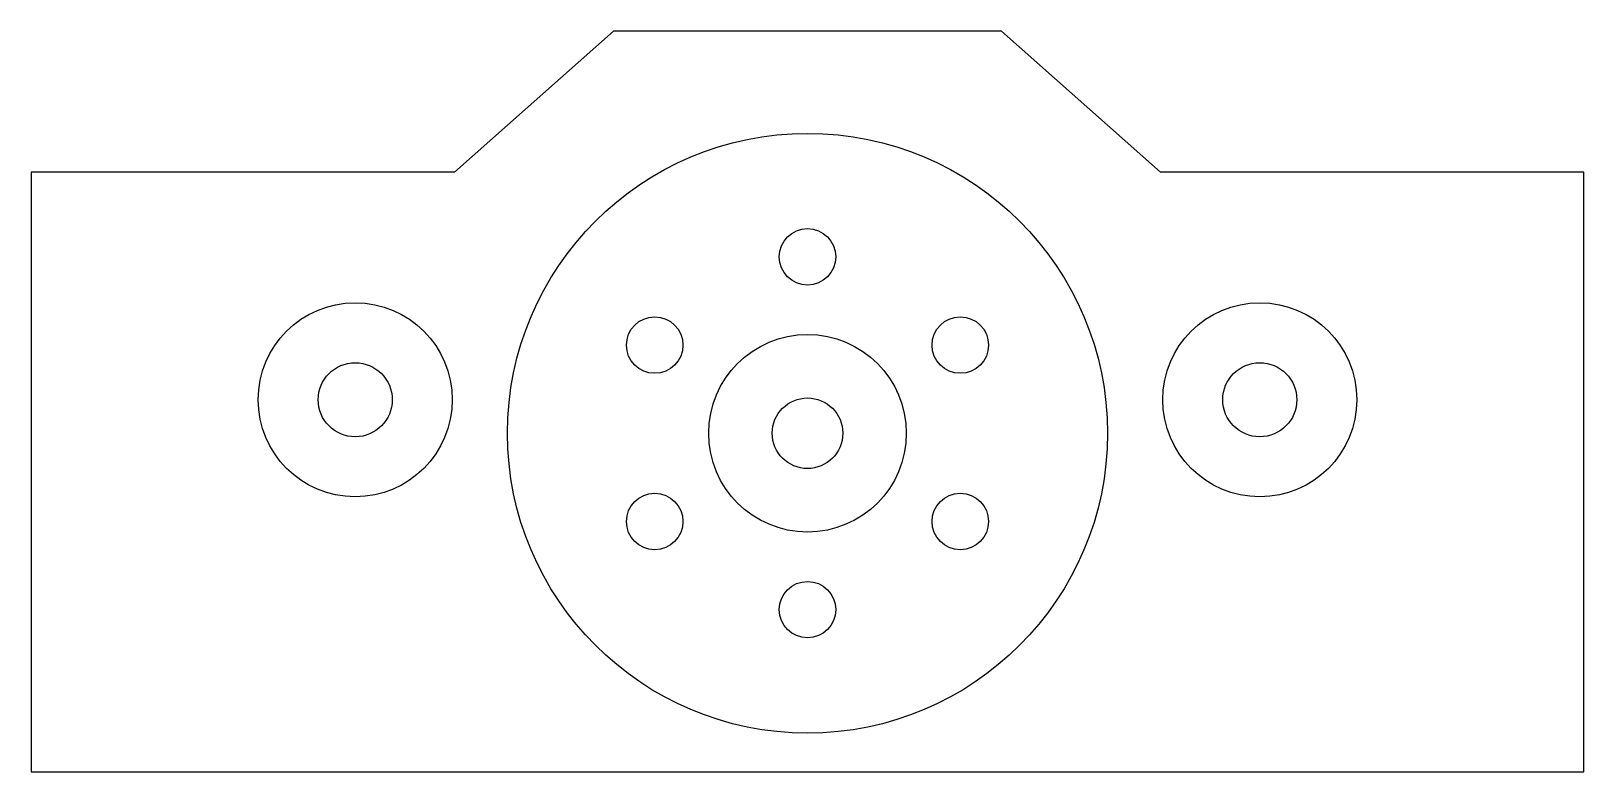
# Model space of a CAD drawing. Extents: x -22 to 22, y -9.6 to 11.4.
import ezdxf

# ---------------------------------------------------------------- set-up
doc = ezdxf.new("R2010")
doc.units = 0
doc.layers.get('0').update_dxf_attribs({"linetype": 'CONTINUOUS'})

msp = doc.modelspace()

# ---------------------------------------------------------------- linework, layer by layer
for points in [[(-22, -9.6), (22, -9.6), (22, 7.4), (10, 7.4), (5.5, 11.4), (-5.5, 11.4), (-10, 7.4), (-22, 7.4)], [(-5.5, 11.4), (-10, 7.4), (-22, 7.4), (-22, -9.6), (22, -9.6), (22, 7.4), (10, 7.4), (5.5, 11.4)]]:
    msp.add_lwpolyline(points, close=True)
msp.add_lwpolyline([(-10, 7.4), (-22, 7.4), (-22, -9.6), (22, -9.6), (22, 7.4), (10, 7.4), (5.5, 11.4), (-5.5, 11.4)])
for centre, radius in [((0, 0), 8.5), ((0, 5), 0.8), ((-12.815, 0.95), 2.75), ((12.815, 0.95), 2.75), ((-4.33, 2.5), 0.8), ((4.33, 2.5), 0.8), ((0, 0), 2.8), ((-12.815, 0.95), 1.05), ((12.815, 0.95), 1.05), ((0, 0), 1), ((-4.33, -2.5), 0.8), ((4.33, -2.5), 0.8), ((0, -5), 0.8)]:
    msp.add_circle(centre, radius)

doc.saveas('drawing.dxf')
